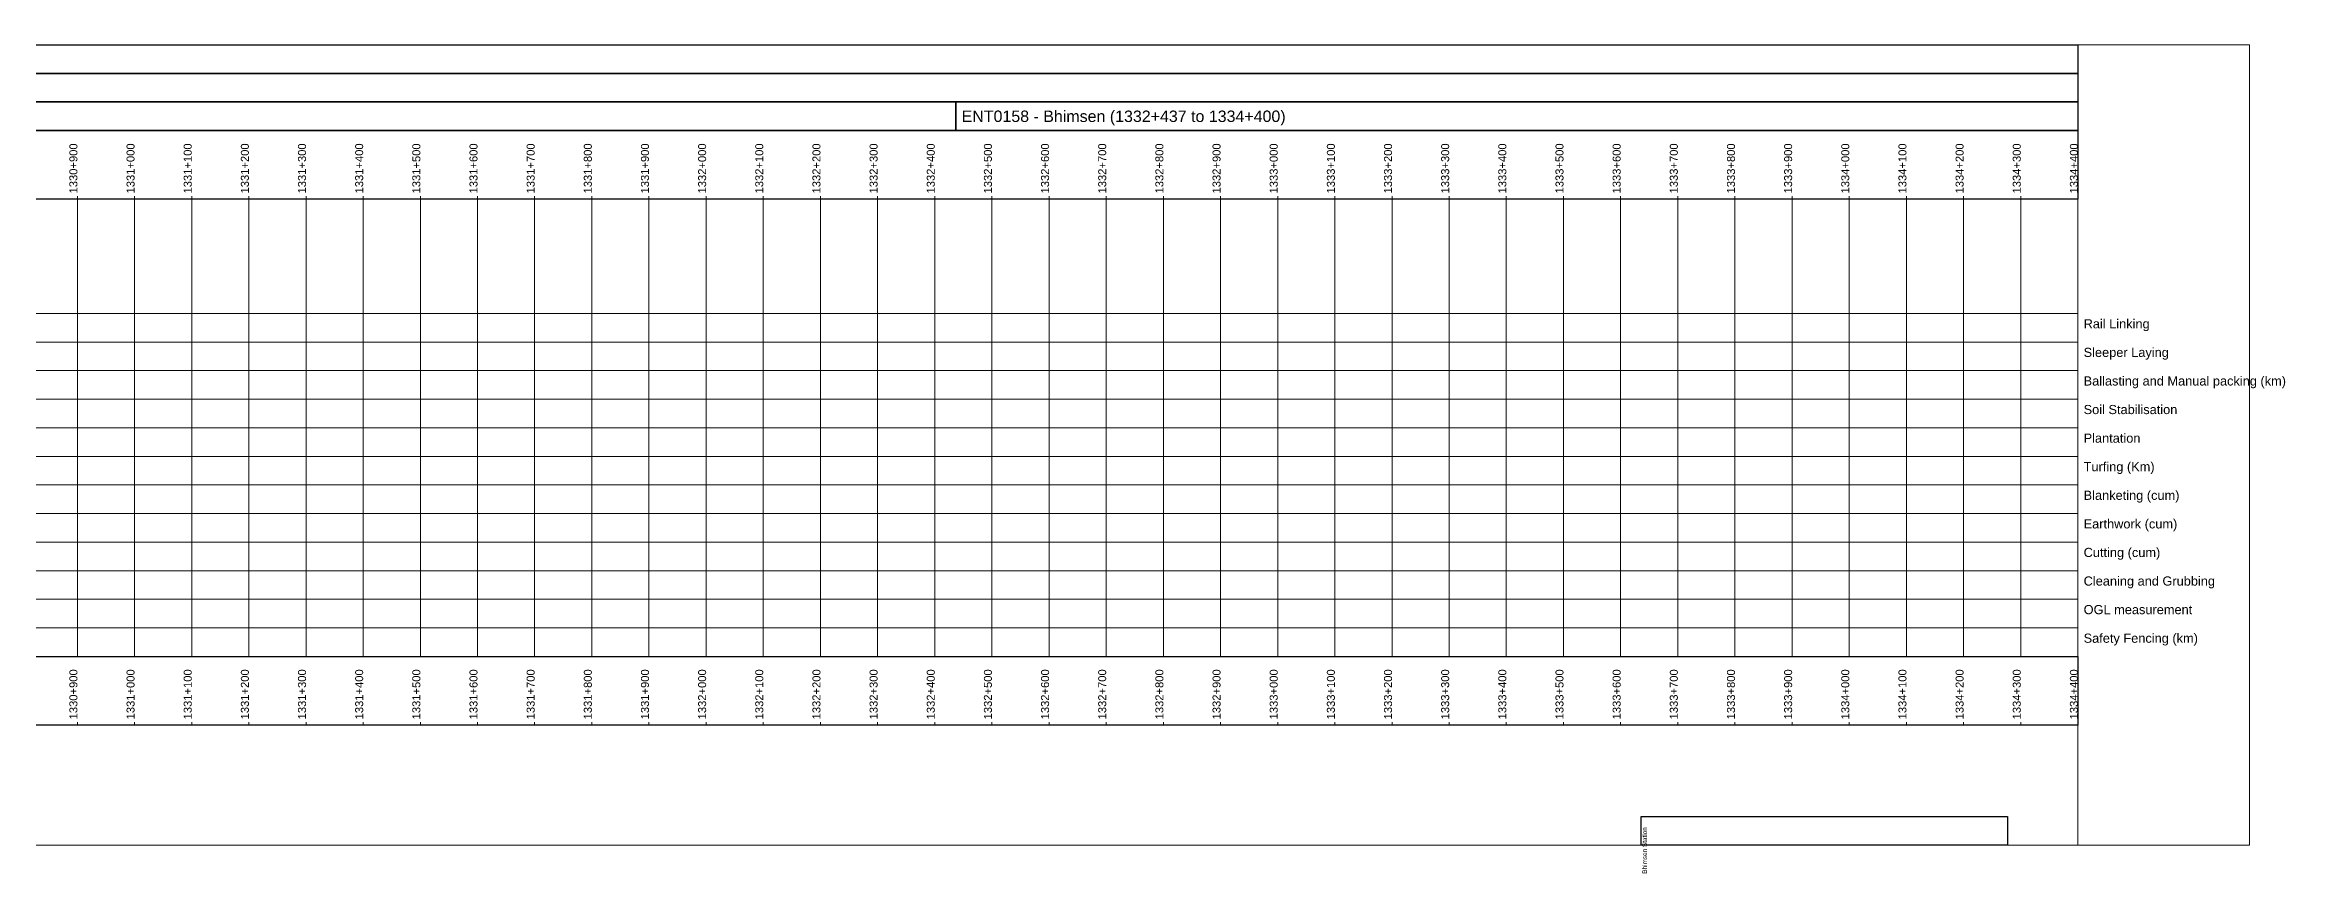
# Model space of a CAD drawing. Extents: x 1318964 to 1334763, y 3551 to 5000.
# Drawn here: x 1330843 to 1334763, y 3551 to 5000 of the extents above; entities that cross this region are included whole.
import ezdxf

# ---------------------------------------------------------------- set-up
doc = ezdxf.new("R2010")
doc.units = 0
doc.linetypes.add('Dashed', pattern=[0])
for name, color, linetype in [('Activity Lines', 7, 'Continuous'), ('Activity Names', 7, 'Continuous'), ('Block', 7, 'Continuous'), ('Chainage Text', 7, 'Continuous'), ('Entity', 7, 'Continuous'), ('Markers-One', 7, 'Continuous'), ('Outer Box', 7, 'Continuous'), ('Package', 7, 'Continuous'), ('Section', 7, 'Continuous'), ('Vertical Chainage Lines', 7, 'Continuous')]:
    doc.layers.add(name, color=color, linetype=linetype)
doc.styles.add('True type font', font='Arial.ttf')

msp = doc.modelspace()

# ---------------------------------------------------------------- linework, layer by layer
at = {"layer": 'Activity Lines', "color": 195, "linetype": 'Dashed', "lineweight": 15, "true_color": 0x942193}
msp.add_polyline3d([(1319264, 4530, 0), (1334400, 4530, 0)], dxfattribs=at)
at = {"layer": 'Activity Lines', "color": 2, "linetype": 'Dashed', "lineweight": 15, "true_color": 0xd4fb79}
msp.add_polyline3d([(1319264, 4480, 0), (1334400, 4480, 0)], dxfattribs=at)
at = {"layer": 'Activity Lines', "color": 40, "linetype": 'Dashed', "lineweight": 15, "true_color": 0x8efa00}
msp.add_polyline3d([(1319264, 4430, 0), (1334400, 4430, 0)], dxfattribs=at)
at = {"layer": 'Activity Lines', "color": 6, "linetype": 'Dashed', "lineweight": 15, "true_color": 0x9437ff}
msp.add_polyline3d([(1319264, 4380, 0), (1334400, 4380, 0)], dxfattribs=at)
at = {"layer": 'Activity Lines', "color": 205, "linetype": 'Dashed', "lineweight": 15, "true_color": 0x008f00}
msp.add_polyline3d([(1319264, 4330, 0), (1334400, 4330, 0)], dxfattribs=at)
at = {"layer": 'Activity Lines', "color": 241, "linetype": 'Dashed', "lineweight": 15, "true_color": 0xa9a9a9}
msp.add_polyline3d([(1319264, 4280, 0), (1334400, 4280, 0)], dxfattribs=at)
at = {"layer": 'Activity Lines', "color": 74, "linetype": 'Dashed', "lineweight": 15, "true_color": 0x945200}
msp.add_polyline3d([(1319264, 4230, 0), (1334400, 4230, 0)], dxfattribs=at)
at = {"layer": 'Activity Lines', "color": 152, "linetype": 'Dashed', "lineweight": 15, "true_color": 0x941751}
msp.add_polyline3d([(1319264, 4180, 0), (1334400, 4180, 0)], dxfattribs=at)
at = {"layer": 'Activity Lines', "color": 140, "linetype": 'Dashed', "lineweight": 15, "true_color": 0x7a81ff}
msp.add_polyline3d([(1319264, 4130, 0), (1334400, 4130, 0)], dxfattribs=at)
at = {"layer": 'Activity Lines', "color": 52, "linetype": 'Dashed', "lineweight": 15, "true_color": 0x00f900}
msp.add_polyline3d([(1319264, 4080, 0), (1334400, 4080, 0)], dxfattribs=at)
at = {"layer": 'Activity Lines', "color": 110, "linetype": 'Dashed', "lineweight": 15, "true_color": 0xff7e79}
msp.add_polyline3d([(1319264, 4030, 0), (1334400, 4030, 0)], dxfattribs=at)
at = {"layer": 'Activity Lines', "color": 213, "linetype": 'Dashed', "lineweight": 15, "true_color": 0x0096ff}
msp.add_polyline3d([(1319264, 3980, 0), (1334400, 3980, 0)], dxfattribs=at)
at = {"layer": 'Block', "color": 9, "linetype": 'Dashed', "lineweight": 0}
msp.add_polyline3d([(1334400, 5000, 0), (1334400, 3600, 0)], dxfattribs=at)
at = {"layer": 'Entity', "color": 9, "lineweight": 25}
for points in [[(1324497, 4900, 0), (1332437, 4900, 0), (1332437, 4850, 0), (1324497, 4850, 0)], [(1332437, 4900, 0), (1334400, 4900, 0), (1334400, 4850, 0), (1332437, 4850, 0)], [(1333636, 3650, 0), (1334277, 3650, 0), (1334277, 3600, 0), (1333636, 3600, 0)]]:
    msp.add_polyline3d(points, close=True, dxfattribs=at)
at = {"layer": 'Markers-One', "color": 41, "linetype": 'Dashed', "lineweight": 0, "true_color": 0xe0e0e0}
for points in [[(1330900, 4730, 0), (1330900, 4735, 0)], [(1331000, 4730, 0), (1331000, 4735, 0)], [(1331100, 4730, 0), (1331100, 4735, 0)], [(1331200, 4730, 0), (1331200, 4735, 0)], [(1331300, 4730, 0), (1331300, 4735, 0)], [(1331400, 4730, 0), (1331400, 4735, 0)], [(1331500, 4730, 0), (1331500, 4735, 0)], [(1331600, 4730, 0), (1331600, 4735, 0)], [(1331700, 4730, 0), (1331700, 4735, 0)], [(1331800, 4730, 0), (1331800, 4735, 0)], [(1331900, 4730, 0), (1331900, 4735, 0)], [(1332000, 4730, 0), (1332000, 4735, 0)], [(1332100, 4730, 0), (1332100, 4735, 0)], [(1332200, 4730, 0), (1332200, 4735, 0)], [(1332300, 4730, 0), (1332300, 4735, 0)], [(1332400, 4730, 0), (1332400, 4735, 0)], [(1332500, 4730, 0), (1332500, 4735, 0)], [(1332600, 4730, 0), (1332600, 4735, 0)], [(1332700, 4730, 0), (1332700, 4735, 0)], [(1332800, 4730, 0), (1332800, 4735, 0)], [(1332900, 4730, 0), (1332900, 4735, 0)], [(1333000, 4730, 0), (1333000, 4735, 0)], [(1333100, 4730, 0), (1333100, 4735, 0)], [(1333200, 4730, 0), (1333200, 4735, 0)], [(1333300, 4730, 0), (1333300, 4735, 0)], [(1333400, 4730, 0), (1333400, 4735, 0)], [(1333500, 4730, 0), (1333500, 4735, 0)], [(1333600, 4730, 0), (1333600, 4735, 0)], [(1333700, 4730, 0), (1333700, 4735, 0)], [(1333800, 4730, 0), (1333800, 4735, 0)], [(1333900, 4730, 0), (1333900, 4735, 0)], [(1334000, 4730, 0), (1334000, 4735, 0)], [(1334100, 4730, 0), (1334100, 4735, 0)], [(1334200, 4730, 0), (1334200, 4735, 0)], [(1334300, 4730, 0), (1334300, 4735, 0)], [(1334400, 4730, 0), (1334400, 4735, 0)], [(1334400, 4730, 0), (1334400, 4735, 0)], [(1330900, 3810, 0), (1330900, 3815, 0)], [(1331000, 3810, 0), (1331000, 3815, 0)], [(1331100, 3810, 0), (1331100, 3815, 0)], [(1331200, 3810, 0), (1331200, 3815, 0)], [(1331300, 3810, 0), (1331300, 3815, 0)], [(1331400, 3810, 0), (1331400, 3815, 0)], [(1331500, 3810, 0), (1331500, 3815, 0)], [(1331600, 3810, 0), (1331600, 3815, 0)], [(1331700, 3810, 0), (1331700, 3815, 0)], [(1331800, 3810, 0), (1331800, 3815, 0)], [(1331900, 3810, 0), (1331900, 3815, 0)], [(1332000, 3810, 0), (1332000, 3815, 0)], [(1332100, 3810, 0), (1332100, 3815, 0)], [(1332200, 3810, 0), (1332200, 3815, 0)], [(1332300, 3810, 0), (1332300, 3815, 0)], [(1332400, 3810, 0), (1332400, 3815, 0)], [(1332500, 3810, 0), (1332500, 3815, 0)], [(1332600, 3810, 0), (1332600, 3815, 0)], [(1332700, 3810, 0), (1332700, 3815, 0)], [(1332800, 3810, 0), (1332800, 3815, 0)], [(1332900, 3810, 0), (1332900, 3815, 0)], [(1333000, 3810, 0), (1333000, 3815, 0)], [(1333100, 3810, 0), (1333100, 3815, 0)], [(1333200, 3810, 0), (1333200, 3815, 0)], [(1333300, 3810, 0), (1333300, 3815, 0)], [(1333400, 3810, 0), (1333400, 3815, 0)], [(1333500, 3810, 0), (1333500, 3815, 0)], [(1333600, 3810, 0), (1333600, 3815, 0)], [(1333700, 3810, 0), (1333700, 3815, 0)], [(1333800, 3810, 0), (1333800, 3815, 0)], [(1333900, 3810, 0), (1333900, 3815, 0)], [(1334000, 3810, 0), (1334000, 3815, 0)], [(1334100, 3810, 0), (1334100, 3815, 0)], [(1334200, 3810, 0), (1334200, 3815, 0)], [(1334300, 3810, 0), (1334300, 3815, 0)], [(1334400, 3810, 0), (1334400, 3815, 0)], [(1334400, 3810, 0), (1334400, 3815, 0)]]:
    msp.add_polyline3d(points, dxfattribs=at)
at = {"layer": 'Outer Box', "color": 9, "lineweight": 5}
msp.add_polyline3d([(1318964, 5000, 0), (1334700, 5000, 0), (1334700, 3600, 0), (1318964, 3600, 0)], close=True, dxfattribs=at)
at = {"layer": 'Package', "color": 9, "lineweight": 25}
for points in [[(1319264, 5000, 0), (1334400, 5000, 0), (1334400, 4950, 0), (1319264, 4950, 0)], [(1319264, 4850, 0), (1334400, 4850, 0), (1334400, 4730, 0), (1319264, 4730, 0)], [(1319264, 3930, 0), (1334400, 3930, 0), (1334400, 3810, 0), (1319264, 3810, 0)]]:
    msp.add_polyline3d(points, close=True, dxfattribs=at)
at = {"layer": 'Section', "color": 9, "lineweight": 25}
msp.add_polyline3d([(1319264, 4950, 0), (1334400, 4950, 0), (1334400, 4900, 0), (1319264, 4900, 0)], close=True, dxfattribs=at)
at = {"layer": 'Vertical Chainage Lines', "color": 41, "linetype": 'Dashed', "lineweight": 0, "true_color": 0xe0e0e0}
for points in [[(1330900, 4730, 0), (1330900, 3930, 0)], [(1331000, 4730, 0), (1331000, 3930, 0)], [(1331100, 4730, 0), (1331100, 3930, 0)], [(1331200, 4730, 0), (1331200, 3930, 0)], [(1331300, 4730, 0), (1331300, 3930, 0)], [(1331400, 4730, 0), (1331400, 3930, 0)], [(1331500, 4730, 0), (1331500, 3930, 0)], [(1331600, 4730, 0), (1331600, 3930, 0)], [(1331700, 4730, 0), (1331700, 3930, 0)], [(1331800, 4730, 0), (1331800, 3930, 0)], [(1331900, 4730, 0), (1331900, 3930, 0)], [(1332000, 4730, 0), (1332000, 3930, 0)], [(1332100, 4730, 0), (1332100, 3930, 0)], [(1332200, 4730, 0), (1332200, 3930, 0)], [(1332300, 4730, 0), (1332300, 3930, 0)], [(1332400, 4730, 0), (1332400, 3930, 0)], [(1332500, 4730, 0), (1332500, 3930, 0)], [(1332600, 4730, 0), (1332600, 3930, 0)], [(1332700, 4730, 0), (1332700, 3930, 0)], [(1332800, 4730, 0), (1332800, 3930, 0)], [(1332900, 4730, 0), (1332900, 3930, 0)], [(1333000, 4730, 0), (1333000, 3930, 0)], [(1333100, 4730, 0), (1333100, 3930, 0)], [(1333200, 4730, 0), (1333200, 3930, 0)], [(1333300, 4730, 0), (1333300, 3930, 0)], [(1333400, 4730, 0), (1333400, 3930, 0)], [(1333500, 4730, 0), (1333500, 3930, 0)], [(1333600, 4730, 0), (1333600, 3930, 0)], [(1333700, 4730, 0), (1333700, 3930, 0)], [(1333800, 4730, 0), (1333800, 3930, 0)], [(1333900, 4730, 0), (1333900, 3930, 0)], [(1334000, 4730, 0), (1334000, 3930, 0)], [(1334100, 4730, 0), (1334100, 3930, 0)], [(1334200, 4730, 0), (1334200, 3930, 0)], [(1334300, 4730, 0), (1334300, 3930, 0)], [(1334400, 4730, 0), (1334400, 3930, 0)]]:
    msp.add_polyline3d(points, dxfattribs=at)

# ---------------------------------------------------------------- texts
at = {"layer": 'Activity Names', "color": 195, "lineweight": 15, "true_color": 0x942193, "style": 'True type font'}
msp.add_text('Rail Linking', height=16, dxfattribs=at).set_placement((1334410, 4504))
at = {"layer": 'Activity Names', "color": 2, "lineweight": 15, "true_color": 0xd4fb79, "style": 'True type font'}
msp.add_text('Sleeper Laying', height=16, dxfattribs=at).set_placement((1334410, 4454))
at = {"layer": 'Activity Names', "color": 40, "lineweight": 15, "true_color": 0x8efa00, "style": 'True type font'}
msp.add_text('Ballasting and Manual packing (km)', height=16, dxfattribs=at).set_placement((1334410, 4404))
at = {"layer": 'Activity Names', "color": 6, "lineweight": 15, "true_color": 0x9437ff, "style": 'True type font'}
msp.add_text('Soil Stabilisation', height=16, dxfattribs=at).set_placement((1334410, 4354))
at = {"layer": 'Activity Names', "color": 205, "lineweight": 15, "true_color": 0x008f00, "style": 'True type font'}
msp.add_text('Plantation', height=16, dxfattribs=at).set_placement((1334410, 4304))
at = {"layer": 'Activity Names', "color": 241, "lineweight": 15, "true_color": 0xa9a9a9, "style": 'True type font'}
msp.add_text('Turfing (Km)', height=16, dxfattribs=at).set_placement((1334410, 4254))
at = {"layer": 'Activity Names', "color": 74, "lineweight": 15, "true_color": 0x945200, "style": 'True type font'}
msp.add_text('Blanketing (cum)', height=16, dxfattribs=at).set_placement((1334410, 4204))
at = {"layer": 'Activity Names', "color": 152, "lineweight": 15, "true_color": 0x941751, "style": 'True type font'}
msp.add_text('Earthwork (cum)', height=16, dxfattribs=at).set_placement((1334410, 4154))
at = {"layer": 'Activity Names', "color": 140, "lineweight": 15, "true_color": 0x7a81ff, "style": 'True type font'}
msp.add_text('Cutting (cum)', height=16, dxfattribs=at).set_placement((1334410, 4104))
at = {"layer": 'Activity Names', "color": 52, "lineweight": 15, "true_color": 0x00f900, "style": 'True type font'}
msp.add_text('Cleaning and Grubbing', height=16, dxfattribs=at).set_placement((1334410, 4054))
at = {"layer": 'Activity Names', "color": 110, "lineweight": 15, "true_color": 0xff7e79, "style": 'True type font'}
msp.add_text('OGL measurement', height=16, dxfattribs=at).set_placement((1334410, 4004))
at = {"layer": 'Activity Names', "color": 213, "lineweight": 15, "true_color": 0x0096ff, "style": 'True type font'}
msp.add_text('Safety Fencing (km)', height=16, dxfattribs=at).set_placement((1334410, 3954))
at = {"layer": 'Chainage Text', "color": 9, "lineweight": 15, "style": 'True type font'}
for s, p in [('1330+900', (1330900, 4740)), ('1331+000', (1331000, 4740)), ('1331+100', (1331100, 4740)), ('1331+200', (1331200, 4740)), ('1331+300', (1331300, 4740)), ('1331+400', (1331400, 4740)), ('1331+500', (1331500, 4740)), ('1331+600', (1331600, 4740)), ('1331+700', (1331700, 4740)), ('1331+800', (1331800, 4740)), ('1331+900', (1331900, 4740)), ('1332+000', (1332000, 4740)), ('1332+100', (1332100, 4740)), ('1332+200', (1332200, 4740)), ('1332+300', (1332300, 4740)), ('1332+400', (1332400, 4740)), ('1332+500', (1332500, 4740)), ('1332+600', (1332600, 4740)), ('1332+700', (1332700, 4740)), ('1332+800', (1332800, 4740)), ('1332+900', (1332900, 4740)), ('1333+000', (1333000, 4740)), ('1333+100', (1333100, 4740)), ('1333+200', (1333200, 4740)), ('1333+300', (1333300, 4740)), ('1333+400', (1333400, 4740)), ('1333+500', (1333500, 4740)), ('1333+600', (1333600, 4740)), ('1333+700', (1333700, 4740)), ('1333+800', (1333800, 4740)), ('1333+900', (1333900, 4740)), ('1334+000', (1334000, 4740)), ('1334+100', (1334100, 4740)), ('1334+200', (1334200, 4740)), ('1334+300', (1334300, 4740)), ('1334+400', (1334400, 4740)), ('1334+400', (1334400, 4740)), ('1330+900', (1330900, 3820)), ('1331+000', (1331000, 3820)), ('1331+100', (1331100, 3820)), ('1331+200', (1331200, 3820)), ('1331+300', (1331300, 3820)), ('1331+400', (1331400, 3820)), ('1331+500', (1331500, 3820)), ('1331+600', (1331600, 3820)), ('1331+700', (1331700, 3820)), ('1331+800', (1331800, 3820)), ('1331+900', (1331900, 3820)), ('1332+000', (1332000, 3820)), ('1332+100', (1332100, 3820)), ('1332+200', (1332200, 3820)), ('1332+300', (1332300, 3820)), ('1332+400', (1332400, 3820)), ('1332+500', (1332500, 3820)), ('1332+600', (1332600, 3820)), ('1332+700', (1332700, 3820)), ('1332+800', (1332800, 3820)), ('1332+900', (1332900, 3820)), ('1333+000', (1333000, 3820)), ('1333+100', (1333100, 3820)), ('1333+200', (1333200, 3820)), ('1333+300', (1333300, 3820)), ('1333+400', (1333400, 3820)), ('1333+500', (1333500, 3820)), ('1333+600', (1333600, 3820)), ('1333+700', (1333700, 3820)), ('1333+800', (1333800, 3820)), ('1333+900', (1333900, 3820)), ('1334+000', (1334000, 3820)), ('1334+100', (1334100, 3820)), ('1334+200', (1334200, 3820)), ('1334+300', (1334300, 3820)), ('1334+400', (1334400, 3820)), ('1334+400', (1334400, 3820))]:
    msp.add_text(s, height=14, rotation=90, dxfattribs=at).set_placement(p)
at = {"layer": 'Entity', "color": 8, "lineweight": 15, "style": 'True type font'}
msp.add_text('ENT0158 - Bhimsen (1332+437 to 1334+400)', height=20, dxfattribs=at).set_placement((1332447, 4865))
at = {"layer": 'Entity', "color": 9, "lineweight": 15, "style": 'True type font'}
msp.add_text('Bhimsen Station', height=8, rotation=90, dxfattribs=at).set_placement((1333646, 3550))

doc.saveas('drawing.dxf')
